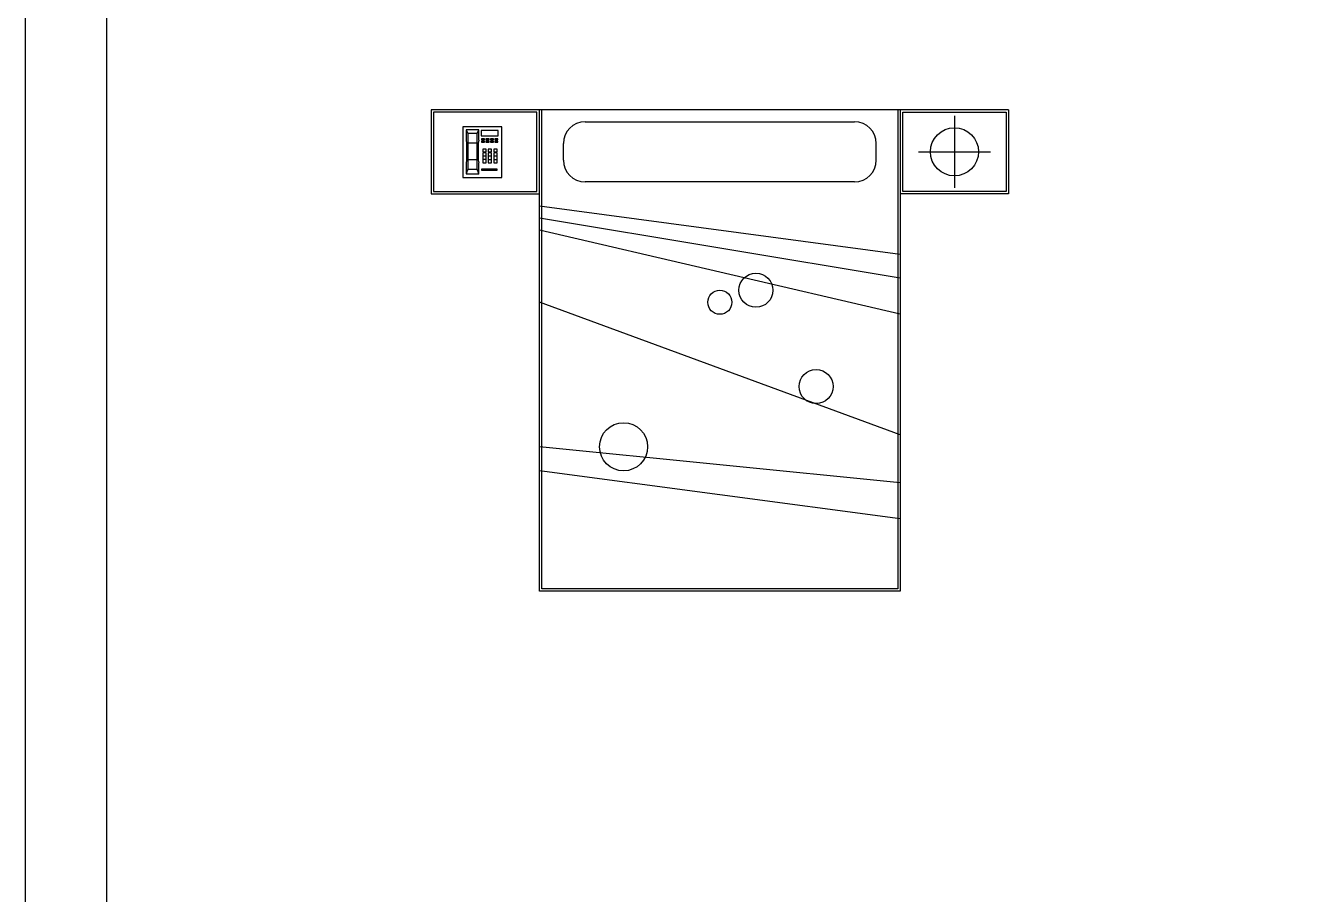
# Model space of a CAD drawing. Header units: inches. Extents: x 11.4 to 53.9, y 13.7 to 38.5.
# Drawn here: x 11.41 to 16.68, y 22.49 to 26.1 of the extents above; entities that cross this region are included whole.
import ezdxf

# ---------------------------------------------------------------- set-up
doc = ezdxf.new("R2010")
doc.units = ezdxf.units.IN
doc.header["$MEASUREMENT"] = 0
for name, color, linetype in [('02', 2, 'Continuous'), ('1', 1, 'Continuous'), ('4', 4, 'Continuous'), ('kadrbm', 4, 'Continuous')]:
    doc.layers.add(name, color=color, linetype=linetype)

# ---------------------------------------------------------------- blocks, each defined once
blk = doc.blocks.new('kadrbm')
at = {"layer": 'kadrbm', "color": 4}
blk.add_lwpolyline([(0, 0), (0, 24.7972), (21, 24.7972), (21, 0), (0, 0)], close=True, dxfattribs=at)
blk.add_lwpolyline([(20.6631, 0.3257), (20.6631, 24.4603), (0.3369, 24.4603), (0.3369, 0.3257), (20.6631, 0.3257)], dxfattribs=at)

msp = doc.modelspace()

# ---------------------------------------------------------------- linework, layer by layer
at = {"layer": '02'}
for p, q in [((15.272, 25.7274), (15.272, 25.4274)), ((13.737, 25.7024), (14.857, 25.7024)), ((13.647, 25.5424), (13.647, 25.6124)), ((14.947, 25.5424), (14.947, 25.6124)), ((15.122, 25.5774), (15.422, 25.5774)), ((14.857, 25.4524), (13.737, 25.4524)), ((13.547, 25.3524), (15.047, 25.1524)), ((15.047, 25.0524), (13.547, 25.3024)), ((15.047, 24.9024), (13.547, 25.2524)), ((15.047, 24.4024), (13.547, 24.9524)), ((15.047, 24.2024), (13.547, 24.3524)), ((15.047, 24.0524), (13.547, 24.2524))]:
    msp.add_line(p, q, dxfattribs=at)
for points in [[(13.537, 25.7424), (13.107, 25.7424), (13.107, 25.4124), (13.537, 25.4124)], [(15.057, 25.7424), (15.487, 25.7424), (15.487, 25.4124), (15.057, 25.4124)]]:
    msp.add_lwpolyline(points, close=True, dxfattribs=at)
for centre, radius in [((15.272, 25.5774), 0.1), ((14.447, 25.0024), 0.0707), ((14.297, 24.9524), 0.05), ((14.697, 24.6024), 0.0707), ((13.897, 24.3524), 0.1)]:
    msp.add_circle(centre, radius, dxfattribs=at)
for centre, start, end in [((13.737, 25.6124), 90, 180), ((14.857, 25.6124), 0, 90), ((13.737, 25.5424), 180, 270), ((14.857, 25.5424), 270, 0)]:
    msp.add_arc(centre, 0.09, start, end, dxfattribs=at)
at = {"layer": '1'}
for p, q in [((13.3914, 25.6811), (13.2284, 25.6811)), ((13.2284, 25.6811), (13.2284, 25.4703)), ((13.2423, 25.6685), (13.2423, 25.6251)), ((13.296, 25.6685), (13.2423, 25.6685)), ((13.2423, 25.6685), (13.2496, 25.6529)), ((13.288, 25.6529), (13.296, 25.6685)), ((13.296, 25.6251), (13.296, 25.6688)), ((13.3914, 25.4703), (13.3914, 25.6811)), ((13.2423, 25.6251), (13.2447, 25.6139)), ((13.2447, 25.6139), (13.2447, 25.5417)), ((13.288, 25.6529), (13.2496, 25.6529)), ((13.2496, 25.6529), (13.2496, 25.5047)), ((13.288, 25.5047), (13.288, 25.6529)), ((13.296, 25.6251), (13.2928, 25.6139)), ((13.2928, 25.6139), (13.2928, 25.5429)), ((13.3053, 25.6656), (13.3053, 25.6431)), ((13.3763, 25.6656), (13.3053, 25.6656)), ((13.3053, 25.6431), (13.3763, 25.6431)), ((13.3069, 25.6312), (13.3069, 25.627)), ((13.3197, 25.6312), (13.3069, 25.6312)), ((13.3069, 25.627), (13.3197, 25.627)), ((13.3069, 25.6214), (13.3069, 25.6171)), ((13.3197, 25.6214), (13.3069, 25.6214)), ((13.3069, 25.6171), (13.3197, 25.6171)), ((13.3197, 25.627), (13.3197, 25.6312)), ((13.3197, 25.6171), (13.3197, 25.6214)), ((13.3253, 25.6312), (13.3253, 25.627)), ((13.338, 25.6312), (13.3253, 25.6312)), ((13.3253, 25.627), (13.338, 25.627)), ((13.3253, 25.6214), (13.3253, 25.6171)), ((13.338, 25.6214), (13.3253, 25.6214)), ((13.3253, 25.6171), (13.338, 25.6171)), ((13.338, 25.627), (13.338, 25.6312)), ((13.338, 25.6171), (13.338, 25.6214)), ((13.3437, 25.6312), (13.3437, 25.627)), ((13.3564, 25.6312), (13.3437, 25.6312)), ((13.3437, 25.627), (13.3564, 25.627)), ((13.3437, 25.6214), (13.3437, 25.6171)), ((13.3564, 25.6214), (13.3437, 25.6214)), ((13.3437, 25.6171), (13.3564, 25.6171)), ((13.3564, 25.627), (13.3564, 25.6312)), ((13.3564, 25.6171), (13.3564, 25.6214)), ((13.3621, 25.6312), (13.3621, 25.627)), ((13.3748, 25.6312), (13.3621, 25.6312)), ((13.3621, 25.627), (13.3748, 25.627)), ((13.3621, 25.6214), (13.3621, 25.6171)), ((13.3748, 25.6214), (13.3621, 25.6214)), ((13.3621, 25.6171), (13.3748, 25.6171)), ((13.3748, 25.627), (13.3748, 25.6312)), ((13.3748, 25.6171), (13.3748, 25.6214)), ((13.3763, 25.6431), (13.3763, 25.6656)), ((13.288, 25.6129), (13.2496, 25.6129)), ((13.3119, 25.5883), (13.3119, 25.5767)), ((13.3257, 25.5883), (13.3119, 25.5883)), ((13.3119, 25.5767), (13.3257, 25.5767)), ((13.3257, 25.5735), (13.3119, 25.5735)), ((13.3119, 25.5735), (13.3119, 25.5322)), ((13.3257, 25.5767), (13.3257, 25.5883)), ((13.3257, 25.5322), (13.3257, 25.5735)), ((13.3345, 25.5883), (13.3345, 25.5767)), ((13.3483, 25.5883), (13.3345, 25.5883)), ((13.3345, 25.5767), (13.3483, 25.5767)), ((13.3483, 25.5735), (13.3345, 25.5735)), ((13.3345, 25.5735), (13.3345, 25.5322)), ((13.3483, 25.5767), (13.3483, 25.5883)), ((13.3483, 25.5322), (13.3483, 25.5735)), ((13.3578, 25.5883), (13.3578, 25.5767)), ((13.3716, 25.5883), (13.3578, 25.5883)), ((13.3578, 25.5767), (13.3716, 25.5767)), ((13.3578, 25.5735), (13.3578, 25.5322)), ((13.3716, 25.5735), (13.3578, 25.5735)), ((13.3716, 25.5767), (13.3716, 25.5883)), ((13.3716, 25.5322), (13.3716, 25.5735)), ((13.2447, 25.5417), (13.2423, 25.532)), ((13.2423, 25.532), (13.2423, 25.4854)), ((13.2496, 25.545), (13.288, 25.545)), ((13.2928, 25.5429), (13.296, 25.532)), ((13.296, 25.4848), (13.296, 25.532)), ((13.3257, 25.5587), (13.3119, 25.5587)), ((13.3119, 25.547), (13.3257, 25.547)), ((13.3119, 25.5322), (13.3257, 25.5322)), ((13.3483, 25.5587), (13.3345, 25.5587)), ((13.3483, 25.5439), (13.3345, 25.5439)), ((13.3345, 25.5322), (13.3483, 25.5322)), ((13.3716, 25.5587), (13.3578, 25.5587)), ((13.3716, 25.5439), (13.3578, 25.5439)), ((13.3578, 25.5322), (13.3716, 25.5322)), ((13.2284, 25.4703), (13.3914, 25.4703)), ((13.2496, 25.5047), (13.2423, 25.4854)), ((13.2423, 25.4854), (13.296, 25.4854)), ((13.2496, 25.5047), (13.288, 25.5047)), ((13.296, 25.4854), (13.288, 25.5047)), ((13.3066, 25.5047), (13.3066, 25.5007)), ((13.349, 25.5047), (13.3066, 25.5047)), ((13.3066, 25.5007), (13.349, 25.5007)), ((13.3291, 25.5047), (13.3291, 25.5007)), ((13.349, 25.5007), (13.349, 25.5047)), ((13.3516, 25.5047), (13.3516, 25.5007)), ((13.3715, 25.5047), (13.3516, 25.5047)), ((13.3516, 25.5007), (13.3715, 25.5007)), ((13.3715, 25.5007), (13.3715, 25.5047))]:
    msp.add_line(p, q, dxfattribs=at)
at = {"layer": '4'}
for p, q in [((13.547, 23.7524), (13.547, 25.7524)), ((13.557, 23.7624), (13.557, 25.7524)), ((15.037, 25.7524), (15.037, 23.7624)), ((15.047, 25.7524), (15.047, 23.7524)), ((15.047, 23.7524), (13.547, 23.7524)), ((15.037, 23.7624), (13.557, 23.7624))]:
    msp.add_line(p, q, dxfattribs=at)
for points in [[(15.497, 25.7524), (13.097, 25.7524), (13.097, 25.4024), (13.547, 25.4024)], [(15.497, 25.7524), (15.497, 25.4024), (15.047, 25.4024)]]:
    msp.add_lwpolyline(points, dxfattribs=at)

# ---------------------------------------------------------------- block references
at = {"layer": 'kadrbm'}
msp.add_blockref('kadrbm', (11.4111, 13.7039), dxfattribs=at)

doc.saveas('drawing.dxf')
